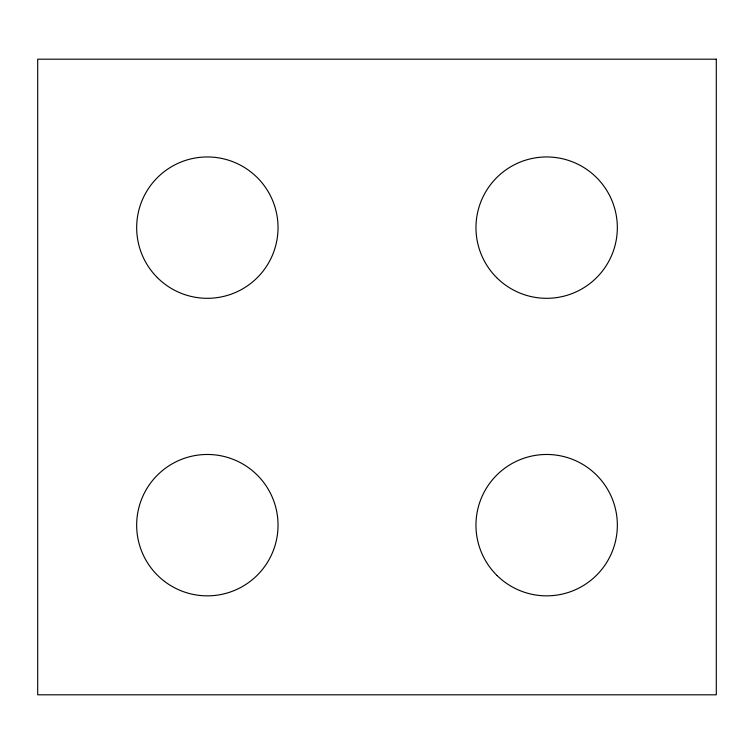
<?xml version="1.0" encoding="UTF-8"?>
<svg xmlns="http://www.w3.org/2000/svg" width="754" height="754" viewBox="0 0 754 754"><rect width="100%" height="100%" fill="white"/><g stroke="black" fill="none" stroke-linecap="round" stroke-linejoin="round"><path stroke-width="1.13" d="M716.3 59.189L37.7 59.189L37.7 694.811L716.3 694.811L716.3 59.189M496.669 277.613A70.688 70.688 0 0 0 614.925 245.927A70.688 70.688 0 0 0 528.356 159.358A70.688 70.688 0 0 0 496.669 277.613M157.369 277.613A70.688 70.688 0 0 0 275.625 245.927A70.688 70.688 0 0 0 189.056 159.358A70.688 70.688 0 0 0 157.369 277.613M497.122 575.594A70.688 70.688 0 0 0 615.094 542.842A70.688 70.688 0 0 0 527.734 457.047A70.688 70.688 0 0 0 497.122 575.594M164.504 581.381A70.688 70.688 0 0 0 277.463 534.152A70.688 70.688 0 0 0 180.083 459.94A70.688 70.688 0 0 0 164.504 581.381"/></g></svg>
